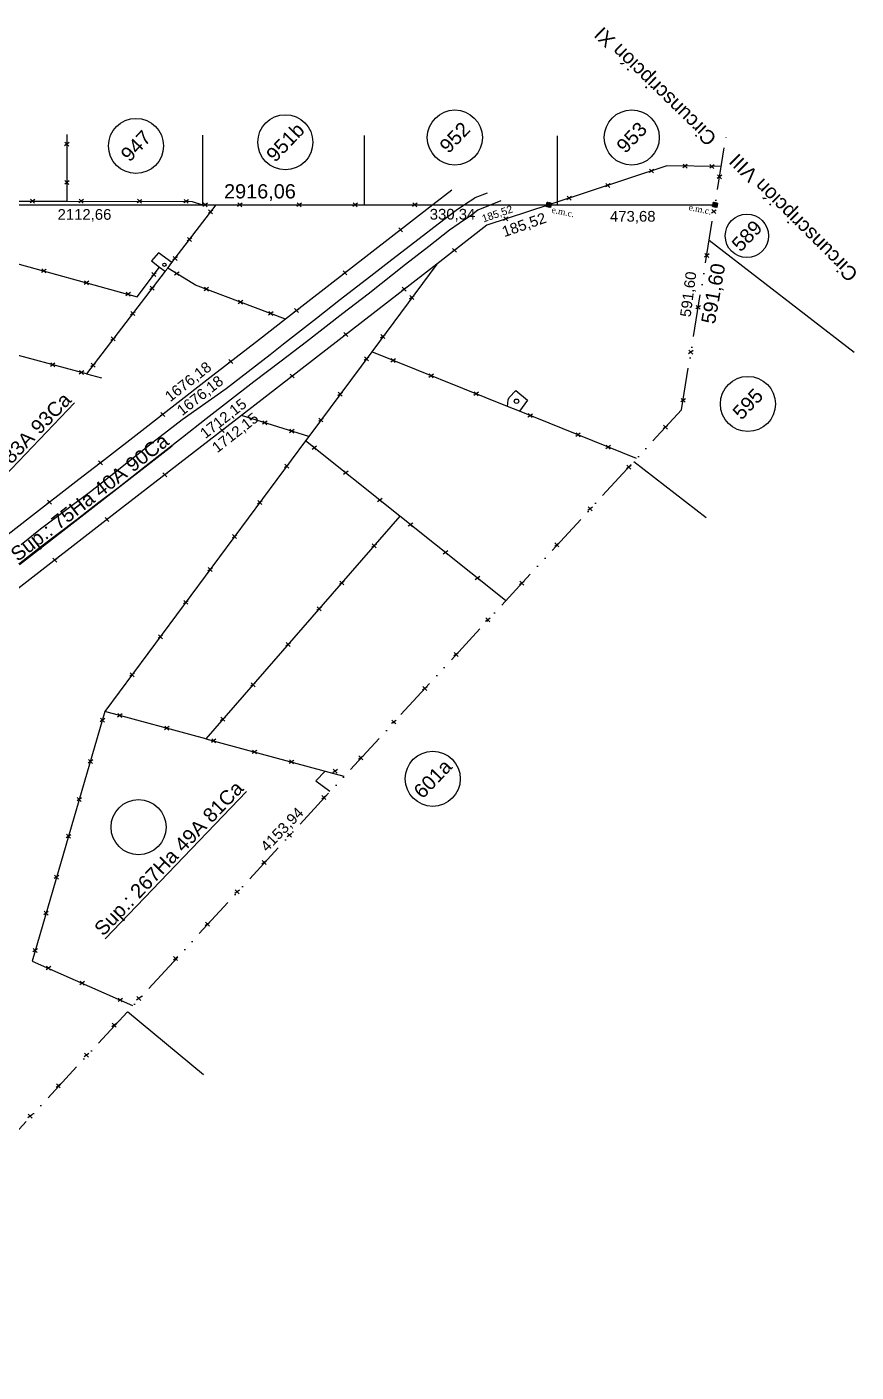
# Model space of a CAD drawing. Header units: feet. Extents: x 1554 to 7460, y 4629 to 11811.
# Drawn here: x 4827.2 to 5063.5, y 6377.2 to 6760.3 of the extents above; entities that cross this region are included whole.
import ezdxf

# ---------------------------------------------------------------- set-up
doc = ezdxf.new("R2010")
doc.units = ezdxf.units.FT
doc.header["$MEASUREMENT"] = 0
doc.linetypes.add('ACAD_ISO12W100', pattern=[21, 12, -3, 0, -3, 0, -3])
doc.layers.get('0').update_dxf_attribs({"linetype": 'CONTINUOUS'})
for name, color, linetype in [('Alambrado', 1, 'CONTINUOUS'), ('Canal', 2, 'CONTINUOUS'), ('MEDICION', 2, 'CONTINUOUS'), ('Seccion', 6, 'ACAD_ISO12W100'), ('Subdivision', 5, 'CONTINUOUS'), ('Tanques', 140, 'CONTINUOUS')]:
    doc.layers.add(name, color=color, linetype=linetype)
doc.styles.add('ARIAL', font='arial.ttf')
doc.styles.add('Time New Roman', font='times.ttf')

msp = doc.modelspace()

# ---------------------------------------------------------------- hatches: boundary and pattern name
h = msp.add_hatch()
h.set_pattern_fill('ANSI31', color=1, scale=0.025, angle=78.23157, style=0)
h.set_pattern_definition([(123.231567, (4491.05985, 6766.87514), (-0.066394212, -0.043499417), [])])
h.paths.add_polyline_path([(4975.41, 6710.352), (4975.153, 6709.118), (4976.358, 6708.867), (4976.615, 6710.101)])
h = msp.add_hatch()
h.set_pattern_fill('ANSI31', color=1, scale=0.025, angle=78.23157, style=0)
h.set_pattern_definition([(123.231567, (4538.42743, 6766.87171), (-0.066394212, -0.043499417), [])])
h.paths.add_polyline_path([(5022.778, 6710.349), (5022.521, 6709.115), (5023.726, 6708.864), (5023.983, 6710.098)])

# ---------------------------------------------------------------- linework, layer by layer
at = {"color": 1}
for p, q in [((4839.242, 6727.321, -35.145), (4837.932, 6726.402, -35.145)), ((4839.155, 6726.298, -35.145), (4838.019, 6727.425, -35.145)), ((5005.78, 6719.688, 0.023), (5004.47, 6718.769, 0.023)), ((5005.693, 6718.665, 0.023), (5004.557, 6719.792, 0.023)), ((5015.356, 6721.067, 0.035), (5014.047, 6720.148, 0.035)), ((5015.269, 6720.044, 0.035), (5014.133, 6721.171, 0.035)), ((5023.037, 6720.986, 0.035), (5021.727, 6720.067, 0.035)), ((5022.95, 6719.963, 0.035), (5021.814, 6721.09, 0.035)), ((4839.245, 6716.403, 0.012), (4837.935, 6715.484, 0.012)), ((4839.158, 6715.38, 0.012), (4838.022, 6716.507, 0.012)), ((4993.339, 6715.595, -0.01), (4992.029, 6714.677, -0.01)), ((4993.252, 6714.573, -0.01), (4992.116, 6715.699, -0.01)), ((5025.205, 6718.003, 0.025), (5023.895, 6717.084, 0.025)), ((5025.118, 6716.98, 0.025), (5023.982, 6718.107, 0.025)), ((4829.362, 6710.05, 0.162), (4828.226, 6711.176, 0.162)), ((4843.227, 6710.051, 0.162), (4842.091, 6711.177, 0.162)), ((4859.863, 6710.037, 0.162), (4858.727, 6711.164, 0.162)), ((4873.147, 6710.027, 0.162), (4872.012, 6711.153, 0.162)), ((4982.333, 6711.975, -0.039), (4981.023, 6711.056, -0.039)), ((4982.246, 6710.952, -0.039), (4981.11, 6712.079, -0.039)), ((4829.449, 6711.073, 0.162), (4828.139, 6710.154, 0.162)), ((4843.314, 6711.073, 0.162), (4842.004, 6710.155, 0.162)), ((4859.95, 6711.06, 0.162), (4858.64, 6710.141, 0.162)), ((4873.234, 6711.05, 0.162), (4871.925, 6710.131, 0.162)), ((4878.623, 6710.073, -0.054), (4877.313, 6709.154, -0.054)), ((4878.536, 6709.05, -0.054), (4877.4, 6710.177, -0.054)), ((4880.187, 6708.051, 0.162), (4878.877, 6707.132, 0.162)), ((4880.1, 6707.028, 0.162), (4878.964, 6708.155, 0.162)), ((4888.531, 6710.075, -0.054), (4887.222, 6709.157, -0.054)), ((4888.444, 6709.053, -0.054), (4887.309, 6710.179, -0.054)), ((4905.421, 6710.074, -0.054), (4904.111, 6709.155, -0.054)), ((4905.334, 6709.051, -0.054), (4904.198, 6710.178, -0.054)), ((4921.345, 6710.073, -0.054), (4920.035, 6709.154, -0.054)), ((4921.258, 6709.05, -0.054), (4920.122, 6710.177, -0.054)), ((4938.4, 6710.072, -0.054), (4937.09, 6709.153, -0.054)), ((4938.313, 6709.049, -0.054), (4937.177, 6710.176, -0.054)), ((5023.589, 6708.124, -0.182), (5022.279, 6707.205, -0.182)), ((5023.502, 6707.101, -0.182), (5022.366, 6708.228, -0.182)), ((4964.329, 6706.052, -0.182), (4963.019, 6705.133, -0.182)), ((4964.242, 6705.029, -0.182), (4963.106, 6706.156, -0.182)), ((4874.157, 6700.18, 0.162), (4872.847, 6699.261, 0.162)), ((4874.07, 6699.158, 0.162), (4872.934, 6700.284, 0.162)), ((4934.333, 6702.962, -0.054), (4933.023, 6702.043, -0.054)), ((4934.246, 6701.939, -0.054), (4933.11, 6703.066, -0.054)), ((4949.646, 6697.106, -0.182), (4948.336, 6696.187, -0.182)), ((4949.559, 6696.083, -0.182), (4948.423, 6697.209, -0.182)), ((4870.044, 6694.813, 0.162), (4868.735, 6693.894, 0.162)), ((4869.958, 6693.79, 0.162), (4868.822, 6694.917, 0.162)), ((5021.548, 6695.646, -0.182), (5020.239, 6694.727, -0.182)), ((5021.462, 6694.623, -0.182), (5020.326, 6695.75, -0.182)), ((4832.649, 6691.228, -0.047), (4831.339, 6690.309, -0.047)), ((4832.562, 6690.205, -0.047), (4831.426, 6691.331, -0.047)), ((4864.039, 6690.243, -0.047), (4862.729, 6689.324, -0.047)), ((4863.952, 6689.22, -0.047), (4862.816, 6690.347, -0.047)), ((4870.572, 6690.456, 0.162), (4869.262, 6689.538, 0.162)), ((4870.485, 6689.434, 0.162), (4869.349, 6690.56, 0.162)), ((4918.471, 6690.666, -0.054), (4917.161, 6689.747, -0.054)), ((4918.384, 6689.643, -0.054), (4917.248, 6690.77, -0.054)), ((4844.828, 6687.864, -0.047), (4843.518, 6686.946, -0.047)), ((4844.741, 6686.842, -0.047), (4843.605, 6687.968, -0.047)), ((4856.651, 6684.6, -0.047), (4855.341, 6683.681, -0.047)), ((4856.564, 6683.577, -0.047), (4855.428, 6684.704, -0.047)), ((4863.522, 6686.311, 0.015), (4862.212, 6685.392, 0.015)), ((4863.435, 6685.288, 0.015), (4862.299, 6686.415, 0.015)), ((4878.965, 6686.037, 0.162), (4877.655, 6685.118, 0.162)), ((4878.878, 6685.014, 0.162), (4877.742, 6686.141, 0.162)), ((4935.344, 6686.03, -0.369), (4934.034, 6685.111, -0.369)), ((4935.257, 6685.007, -0.369), (4934.121, 6686.134, -0.369)), ((4888.694, 6682.358, 0.162), (4887.384, 6681.439, 0.162)), ((4888.607, 6681.335, 0.162), (4887.471, 6682.462, 0.162)), ((4937.535, 6683.676, 0.035), (4936.226, 6682.757, 0.035)), ((4937.449, 6682.653, 0.035), (4936.313, 6683.78, 0.035)), ((5019.132, 6680.873, -0.182), (5017.823, 6679.955, -0.182)), ((5019.046, 6679.851, -0.182), (5017.91, 6680.977, -0.182)), ((4857.997, 6679.11, 0.015), (4856.688, 6678.191, 0.015)), ((4857.911, 6678.087, 0.015), (4856.775, 6679.214, 0.015)), ((4897.348, 6679.085, 0.162), (4896.038, 6678.166, 0.162)), ((4897.261, 6678.062, 0.162), (4896.125, 6679.189, 0.162)), ((4904.616, 6679.926, -0.054), (4903.306, 6679.007, -0.054)), ((4904.529, 6678.903, -0.054), (4903.393, 6680.03, -0.054)), ((4918.681, 6673.113, -0.37), (4917.371, 6672.194, -0.37)), ((4918.594, 6672.09, -0.37), (4917.458, 6673.217, -0.37)), ((4852.434, 6671.859, 0.015), (4851.124, 6670.94, 0.015)), ((4852.347, 6670.836, 0.015), (4851.211, 6671.963, 0.015)), ((4929.279, 6672.535, 0.035), (4927.969, 6671.616, 0.035)), ((4929.192, 6671.512, 0.035), (4928.056, 6672.639, 0.035)), ((4885.935, 6665.431, -0.365), (4884.625, 6664.512, -0.365)), ((4885.848, 6664.408, -0.365), (4884.712, 6665.535, -0.365)), ((4924.577, 6666.198, 0.035), (4923.267, 6665.279, 0.035)), ((4924.49, 6665.175, 0.035), (4923.354, 6666.302, 0.035)), ((4932.229, 6665.749, 0.05), (4930.919, 6664.83, 0.05)), ((4932.142, 6664.726, 0.05), (4931.006, 6665.853, 0.05)), ((5017.048, 6668.128, -0.182), (5015.738, 6667.209, -0.182)), ((5016.961, 6667.105, -0.182), (5015.825, 6668.232, -0.182)), ((4835.18, 6664.514, -0.047), (4833.871, 6663.595, -0.047)), ((4835.093, 6663.491, -0.047), (4833.958, 6664.618, -0.047)), ((4843.387, 6662.312, -0.047), (4842.077, 6661.393, -0.047)), ((4843.3, 6661.289, -0.047), (4842.164, 6662.415, -0.047)), ((4846.715, 6664.406, 0.015), (4845.406, 6663.487, 0.015)), ((4846.628, 6663.383, 0.015), (4845.492, 6664.51, 0.015)), ((4903.455, 6661.311, -0.371), (4902.145, 6660.392, -0.371)), ((4903.368, 6660.288, -0.371), (4902.232, 6661.415, -0.371)), ((4943.058, 6661.389, 0.05), (4941.749, 6660.47, 0.05)), ((4942.972, 6660.366, 0.05), (4941.836, 6661.493, 0.05)), ((4917.107, 6656.157, 0.035), (4915.797, 6655.238, 0.035)), ((4917.02, 6655.134, 0.035), (4915.884, 6656.261, 0.035)), ((4955.839, 6656.244, 0.05), (4954.53, 6655.325, 0.05)), ((4955.753, 6655.221, 0.05), (4954.617, 6656.347, 0.05)), ((5014.8, 6654.384, -0.182), (5013.491, 6653.465, -0.182)), ((5014.713, 6653.361, -0.182), (5013.577, 6654.488, -0.182)), ((4866.529, 6650.386, -0.435), (4865.219, 6649.467, -0.435)), ((4866.442, 6649.363, -0.435), (4865.306, 6650.49, -0.435)), ((4971.264, 6650.027, 0.05), (4969.954, 6649.108, 0.05)), ((4971.177, 6649.004, 0.05), (4970.041, 6650.131, 0.05)), ((4895.641, 6648.017, -0.118), (4894.331, 6647.098, -0.118)), ((4895.554, 6646.994, -0.118), (4894.418, 6648.121, -0.118)), ((4911.622, 6648.785, 0.035), (4910.312, 6647.866, 0.035)), ((4911.535, 6647.762, 0.035), (4910.399, 6648.889, 0.035)), ((5009.825, 6646.767, -0.085), (5008.515, 6645.848, -0.085)), ((5009.738, 6645.744, -0.085), (5008.602, 6646.871, -0.085)), ((4883.469, 6645.826, -0.385), (4882.159, 6644.907, -0.385)), ((4883.382, 6644.803, -0.385), (4882.246, 6645.93, -0.385)), ((4903.304, 6645.608, -0.118), (4901.994, 6644.689, -0.118)), ((4903.217, 6644.585, -0.118), (4902.081, 6645.712, -0.118)), ((4984.872, 6644.54, 0.05), (4983.562, 6643.621, 0.05)), ((4984.785, 6643.517, 0.05), (4983.649, 6644.644, 0.05)), ((4909.731, 6640.888, 0.06), (4908.421, 6639.969, 0.06)), ((4909.644, 6639.865, 0.06), (4908.508, 6640.992, 0.06)), ((4993.495, 6641.063, 0.05), (4992.185, 6640.144, 0.05)), ((4993.408, 6640.04, 0.05), (4992.272, 6641.166, 0.05)), ((4848.765, 6636.597, -0.45), (4847.455, 6635.678, -0.45)), ((4848.678, 6635.574, -0.45), (4847.542, 6636.701, -0.45)), ((4901.858, 6635.609, 0.035), (4900.548, 6634.69, 0.035)), ((4901.771, 6634.586, 0.035), (4900.635, 6635.713, 0.035)), ((4999.318, 6635.378, -0.085), (4998.009, 6634.459, -0.085)), ((4999.231, 6634.355, -0.085), (4998.096, 6635.482, -0.085)), ((4867.119, 6633.175, -0.421), (4865.809, 6632.256, -0.421)), ((4867.032, 6632.152, -0.421), (4865.896, 6633.279, -0.421)), ((4918.692, 6633.72, 0.06), (4917.383, 6632.801, 0.06)), ((4918.605, 6632.697, 0.06), (4917.47, 6633.824, 0.06)), ((4834.277, 6625.369, -0.449), (4832.967, 6624.45, -0.449)), ((4834.19, 6624.346, -0.449), (4833.054, 6625.473, -0.449)), ((4894.231, 6625.323, 0.035), (4892.922, 6624.404, 0.035)), ((4894.144, 6624.301, 0.035), (4893.008, 6625.427, 0.035)), ((4928.405, 6625.951, 0.06), (4927.095, 6625.032, 0.06)), ((4928.318, 6624.929, 0.06), (4927.182, 6626.055, 0.06)), ((4988.347, 6623.484, -0.085), (4987.038, 6622.565, -0.085)), ((4988.26, 6622.461, -0.085), (4987.124, 6623.588, -0.085)), ((4850.654, 6620.427, -0.451), (4849.344, 6619.508, -0.451)), ((4850.567, 6619.404, -0.451), (4849.431, 6620.531, -0.451)), ((4887.023, 6615.601, 0.035), (4885.713, 6614.682, 0.035)), ((4886.936, 6614.578, 0.035), (4885.8, 6615.705, 0.035)), ((4937.134, 6618.975, 0.06), (4935.824, 6618.056, 0.06)), ((4937.047, 6617.952, 0.06), (4935.911, 6619.079, 0.06)), ((4926.766, 6612.922, 0.019), (4925.457, 6612.003, 0.019)), ((4926.68, 6611.899, 0.019), (4925.544, 6613.026, 0.019)), ((4978.871, 6613.21, -0.085), (4977.561, 6612.291, -0.085)), ((4978.784, 6612.187, -0.085), (4977.648, 6613.314, -0.085)), ((4835.806, 6608.891, -0.444), (4834.497, 6607.972, -0.444)), ((4835.719, 6607.868, -0.444), (4834.584, 6608.995, -0.444)), ((4947.079, 6611.039, 0.06), (4945.769, 6610.12, 0.06)), ((4946.992, 6610.016, 0.06), (4945.856, 6611.142, 0.06)), ((4880.067, 6606.22, 0.035), (4878.758, 6605.302, 0.035)), ((4879.98, 6605.198, 0.035), (4878.845, 6606.324, 0.035)), ((4956.157, 6602.702, 0.06), (4955.021, 6603.829, 0.06)), ((4917.547, 6602.365, 0.019), (4916.237, 6601.446, 0.019)), ((4917.46, 6601.342, 0.019), (4916.324, 6602.469, 0.019)), ((4956.244, 6603.725, 0.06), (4954.934, 6602.806, 0.06)), ((4968.846, 6602.342, -0.085), (4967.536, 6601.423, -0.085)), ((4968.759, 6601.319, -0.085), (4967.623, 6602.446, -0.085)), ((4873.128, 6596.862, 0.035), (4871.819, 6595.943, 0.035)), ((4873.042, 6595.839, 0.035), (4871.906, 6596.966, 0.035)), ((4911.126, 6595.013, 0.019), (4909.816, 6594.094, 0.019)), ((4911.039, 6593.99, 0.019), (4909.903, 6595.117, 0.019)), ((4959.18, 6591.864, -0.085), (4957.87, 6590.945, -0.085)), ((4959.093, 6590.841, -0.085), (4957.957, 6591.968, -0.085)), ((4865.854, 6587.051, 0.035), (4864.544, 6586.132, 0.035)), ((4865.767, 6586.028, 0.035), (4864.631, 6587.155, 0.035)), ((4902.243, 6584.841, 0.019), (4900.933, 6583.922, 0.019)), ((4902.156, 6583.818, 0.019), (4901.02, 6584.945, 0.019)), ((4950.12, 6582.043, -0.085), (4948.81, 6581.124, -0.085)), ((4950.033, 6581.02, -0.085), (4948.897, 6582.146, -0.085)), ((4857.853, 6576.26, 0.035), (4856.543, 6575.341, 0.035)), ((4857.766, 6575.237, 0.035), (4856.63, 6576.364, 0.035)), ((4892.26, 6573.411, 0.019), (4890.95, 6572.492, 0.019)), ((4892.173, 6572.388, 0.019), (4891.037, 6573.514, 0.019)), ((4941.186, 6572.358, -0.085), (4939.876, 6571.439, -0.085)), ((4941.099, 6571.335, -0.085), (4939.963, 6572.462, -0.085)), ((4849.354, 6563.296, 0.035), (4848.044, 6562.377, 0.035)), ((4849.267, 6562.273, 0.035), (4848.131, 6563.4, 0.035)), ((4854.31, 6564.63, 0.019), (4853, 6563.711, 0.019)), ((4854.223, 6563.607, 0.019), (4853.087, 6564.734, 0.019)), ((4883.676, 6563.581, 0.019), (4882.366, 6562.662, 0.019)), ((4883.589, 6562.558, 0.019), (4882.453, 6563.685, 0.019)), ((4932.361, 6562.792, -0.085), (4931.051, 6561.873, -0.085)), ((4932.274, 6561.769, -0.085), (4931.138, 6562.896, -0.085)), ((4867.686, 6561.01, 0.019), (4866.376, 6560.091, 0.019)), ((4867.599, 6559.987, 0.019), (4866.463, 6561.114, 0.019)), ((4881.047, 6557.395, 0.025), (4879.737, 6556.476, 0.025)), ((4880.96, 6556.372, 0.025), (4879.824, 6557.499, 0.025)), ((4892.675, 6554.252, 0.025), (4891.366, 6553.333, 0.025)), ((4892.589, 6553.229, 0.025), (4891.453, 6554.356, 0.025)), ((4845.922, 6551.563, 0.035), (4844.612, 6550.644, 0.035)), ((4845.835, 6550.54, 0.035), (4844.699, 6551.667, 0.035)), ((4903.205, 6551.405, 0.025), (4901.895, 6550.486, 0.025)), ((4903.118, 6550.383, 0.025), (4901.982, 6551.509, 0.025)), ((4922.951, 6552.592, -0.085), (4921.642, 6551.673, -0.085)), ((4922.864, 6551.57, -0.085), (4921.729, 6552.696, -0.085)), ((4915.66, 6548.81, 0.025), (4914.35, 6547.892, 0.025)), ((4915.573, 6547.788, 0.025), (4914.437, 6548.914, 0.025)), ((4842.762, 6540.756, 0.035), (4841.452, 6539.837, 0.035)), ((4842.675, 6539.733, 0.035), (4841.539, 6540.86, 0.035)), ((4912.481, 6541.276, -0.085), (4911.171, 6540.357, -0.085)), ((4912.394, 6540.253, -0.085), (4911.258, 6541.38, -0.085)), ((4839.687, 6530.243, 0.035), (4838.377, 6529.324, 0.035)), ((4839.6, 6529.22, 0.035), (4838.464, 6530.347, 0.035)), ((4902.621, 6530.584, -0.085), (4901.311, 6529.665, -0.085)), ((4902.534, 6529.561, -0.085), (4901.398, 6530.688, -0.085)), ((4895.453, 6522.811, -0.085), (4894.143, 6521.892, -0.085)), ((4895.366, 6521.788, -0.085), (4894.23, 6522.915, -0.085)), ((4836.294, 6518.642, 0.035), (4834.984, 6517.723, 0.035)), ((4836.207, 6517.619, 0.035), (4835.071, 6518.746, 0.035)), ((4887.719, 6514.424, -0.085), (4886.409, 6513.505, -0.085)), ((4887.632, 6513.401, -0.085), (4886.496, 6514.528, -0.085)), ((4833.276, 6508.325, 0.035), (4831.966, 6507.406, 0.035)), ((4833.189, 6507.302, 0.035), (4832.053, 6508.429, 0.035)), ((4879.254, 6505.245, -0.085), (4877.944, 6504.326, -0.085)), ((4879.167, 6504.222, -0.085), (4878.031, 6505.348, -0.085)), ((4830.185, 6497.756, 0.035), (4828.875, 6496.837, 0.035)), ((4830.098, 6496.733, 0.035), (4828.962, 6497.86, 0.035)), ((4833.861, 6491.637, 0.035), (4832.725, 6492.764, 0.035)), ((4870.216, 6495.444, -0.085), (4868.906, 6494.525, -0.085)), ((4870.129, 6494.421, -0.085), (4868.993, 6495.548, -0.085)), ((4833.947, 6492.66, 0.035), (4832.638, 6491.741, 0.035)), ((4843.602, 6488.405, 0.035), (4842.292, 6487.486, 0.035)), ((4843.515, 6487.382, 0.035), (4842.379, 6488.509, 0.035)), ((4854.45, 6483.624, 0.035), (4853.14, 6482.705, 0.035)), ((4854.363, 6482.601, 0.035), (4853.227, 6483.728, 0.035)), ((4859.731, 6484.074, -0.085), (4858.421, 6483.155, -0.085)), ((4859.644, 6483.051, -0.085), (4858.508, 6484.178, -0.085)), ((4852.702, 6476.457, -0.085), (4851.392, 6475.538, -0.085)), ((4852.615, 6475.434, -0.085), (4851.479, 6476.561, -0.085)), ((4844.801, 6467.897, -0.085), (4843.491, 6466.978, -0.085)), ((4844.714, 6466.874, -0.085), (4843.578, 6468.001, -0.085)), ((4836.784, 6459.211, -0.085), (4835.474, 6458.292, -0.085)), ((4836.697, 6458.188, -0.085), (4835.561, 6459.315, -0.085)), ((4828.675, 6449.496, -0.085), (4827.539, 6450.623, -0.085)), ((4828.762, 6450.519, -0.085), (4827.452, 6449.6, -0.085))]:
    msp.add_line(p, q, dxfattribs=at)
at = {"color": 2, "elevation": -0.054}
for points in [[(4975.41, 6710.352), (4976.615, 6710.101), (4976.358, 6708.867), (4975.153, 6709.118)], [(5022.778, 6710.349), (5023.983, 6710.098), (5023.726, 6708.864), (5022.521, 6709.115)]]:
    msp.add_lwpolyline(points, close=True, dxfattribs=at)
at = {"color": 3}
for centre, radius in [((4858.255, 6726.368, -99.915), 7.845), ((4900.815, 6727.411, -99.915), 7.845), ((4949.119, 6728.761, -99.915), 7.845), ((4999.517, 6728.773, -99.915), 7.845), ((5032.351, 6700.753, -99.915), 6.18), ((5032.614, 6652.895, -99.915), 7.845), ((4942.822, 6546.155, -99.915), 7.845), ((4858.995, 6532.381, -99.915), 7.845)]:
    msp.add_circle(centre, radius, dxfattribs=at)
at = {"layer": 'Alambrado'}
for p, q in [((4838.594, 6721.27, 0.012), (4838.586, 6710.617, 0.012)), ((5009.483, 6720.662, 0.035), (4975.884, 6709.61, -0.054)), ((5025.033, 6720.499, 0.035), (5009.483, 6720.662, 0.035)), ((4868.471, 6693.154, 0.162), (4881.083, 6709.616, 0.162)), ((4805.406, 6698.11, -0.047), (4858.581, 6683.427, -0.047)), ((4864.7, 6695.96, 0.022), (4862.699, 6693.687, 0.022)), ((4868.471, 6693.154, 0.022), (4864.7, 6695.96, 0.022)), ((4862.699, 6693.687, 0.022), (4864.977, 6691.893, 0.022)), ((4867.321, 6691.604, 0.162), (4868.471, 6693.154, 0.162)), ((4943.937, 6692.739, 0.035), (4925.428, 6667.763, 0.035)), ((4866.584, 6690.695, 0.015), (4844.16, 6661.469, 0.015)), ((4858.581, 6683.427, -0.047), (4864.977, 6691.893, -0.047)), ((4864.977, 6691.893, 0.022), (4866.584, 6690.695, 0.022)), ((4866.584, 6690.695, 0.022), (4867.321, 6691.604, 0.022)), ((4874.482, 6687.17, 0.162), (4867.321, 6691.604, 0.162)), ((4875.229, 6686.743, 0.162), (4874.482, 6687.17, 0.162)), ((4900.848, 6677.054, 0.162), (4875.229, 6686.743, 0.162)), ((4844.16, 6661.469, -0.047), (4800.131, 6673.286, -0.047)), ((4925.428, 6667.763, 0.035), (4907.475, 6643.631, 0.035)), ((4964.164, 6652.169, 0.05), (4925.428, 6667.763, 0.05)), ((4844.16, 6661.469, 0.015), (4848.405, 6660.379, 0.015)), ((4964.164, 6652.169, 0.009), (4964.335, 6654.076, 0.009)), ((4964.335, 6654.076, 0.009), (4964.613, 6654.755, 0.009)), ((4964.613, 6654.755, 0.009), (4966.539, 6656.748, 0.009)), ((4966.539, 6656.748, 0.009), (4969.777, 6653.995, 0.009)), ((4969.777, 6653.995, 0.009), (4967.527, 6650.811, 0.009)), ((4967.527, 6650.811, 0.05), (4964.164, 6652.169, 0.05)), ((5000.907, 6637.35, 0.05), (4967.527, 6650.811, 0.05)), ((4907.475, 6643.631, -0.118), (4888.344, 6649.646, -0.118)), ((4906.591, 6642.416, 0.035), (4849.424, 6565.315, 0.035)), ((4907.475, 6643.631, 0.035), (4906.591, 6642.416, 0.035)), ((4933.485, 6620.905, 0.06), (4906.591, 6642.416, 0.06)), ((4933.485, 6620.905, 0.019), (4878.148, 6557.542, 0.019)), ((4963.582, 6596.886, 0.06), (4933.485, 6620.905, 0.06)), ((4849.424, 6565.315, 0.035), (4828.64, 6494.252, 0.035)), ((4878.148, 6557.542, 0.019), (4849.424, 6565.315, 0.019)), ((4878.148, 6557.542, 0.025), (4912.143, 6548.353, 0.025)), ((4912.143, 6548.353, 0.038), (4909.519, 6545.554, 0.038)), ((4912.143, 6548.353, 0.025), (4917.479, 6546.911, 0.025)), ((4909.519, 6545.554, 0.038), (4913.49, 6542.621, 0.038)), ((4828.64, 6494.252, 0.035), (4857.254, 6481.64, 0.035))]:
    msp.add_line(p, q, dxfattribs=at)
at = {"layer": 'Alambrado', "color": 2}
for p, q in [((4808.03, 6710.604, 0.162), (4838.586, 6710.617, 0.162)), ((4838.586, 6710.617, 0.162), (4874.291, 6710.589, 0.162)), ((4874.291, 6710.589, 0.162), (4877.171, 6709.612, 0.162))]:
    msp.add_line(p, q, dxfattribs=at)
at = {"layer": 'Canal'}
for p, q in [((4951.863, 6709.665, -0.19), (4954.809, 6711.56, -0.199)), ((4958.358, 6712.938, -0.209), (4954.809, 6711.56, -0.199)), ((4944.322, 6704.206, -0.153), (4949.532, 6708.045, -0.184)), ((4949.532, 6708.045, -0.184), (4951.863, 6709.665, -0.19)), ((4955.654, 6708.046, -0.178), (4953.842, 6706.679, -0.177)), ((4958.698, 6709.321, -0.189), (4955.654, 6708.046, -0.178)), ((4962.247, 6710.698, -0.2), (4958.698, 6709.321, -0.189)), ((4938.959, 6699.973, -0.136), (4944.322, 6704.206, -0.153)), ((4950.342, 6704.273, -0.209), (4947.613, 6702.384, -0.174)), ((4953.842, 6706.679, -0.177), (4950.342, 6704.273, -0.209)), ((4931.197, 6694.022, -0.127), (4938.959, 6699.973, -0.136)), ((4947.613, 6702.384, -0.174), (4941.733, 6697.71, -0.158)), ((4941.733, 6697.71, -0.158), (4935.06, 6692.651, -0.191)), ((4935.06, 6692.651, -0.191), (4924.426, 6684.201, -0.142)), ((4926.073, 6690.008, -0.139), (4931.197, 6694.022, -0.127)), ((4916.555, 6682.761, -0.12), (4926.073, 6690.008, -0.139)), ((4909.661, 6677.301, -0.105), (4916.555, 6682.761, -0.12)), ((4924.426, 6684.201, -0.142), (4917.169, 6678.678, -0.119)), ((4900.296, 6670.028, -0.107), (4909.661, 6677.301, -0.105)), ((4917.169, 6678.678, -0.119), (4906.812, 6670.558, -0.149)), ((4896.446, 6666.984, -0.112), (4900.296, 6670.028, -0.107)), ((4906.812, 6670.558, -0.149), (4899.587, 6665.035, -0.173)), ((4883.978, 6657.32, -0.186), (4896.446, 6666.984, -0.112)), ((4899.587, 6665.035, -0.173), (4891.825, 6659.21, -0.209)), ((4891.825, 6659.21, -0.209), (4878.257, 6648.614, -0.208)), ((4871.385, 6648.425, -0.182), (4883.978, 6657.32, -0.186)), ((4863.04, 6641.971, -0.18), (4871.385, 6648.425, -0.182)), ((4878.257, 6648.614, -0.208), (4871.545, 6643.315, -0.236)), ((4871.545, 6643.315, -0.236), (4861.123, 6635.314, -0.239)), ((4851.956, 6633.203, -0.212), (4863.04, 6641.971, -0.18)), ((4861.123, 6635.314, -0.239), (4852.986, 6628.827, -0.239)), ((4845.282, 6627.975, -0.204), (4851.956, 6633.203, -0.212)), ((4831.069, 6617.341, -0.209), (4845.282, 6627.975, -0.204)), ((4852.986, 6628.827, -0.239), (4847.684, 6624.794, -0.226)), ((4847.684, 6624.794, -0.226), (4841.515, 6619.996, -0.224)), ((4841.515, 6619.996, -0.224), (4831.085, 6612.122, -0.223)), ((4825.542, 6612.909, -0.209), (4831.069, 6617.341, -0.209)), ((4831.085, 6612.122, -0.223), (4827.918, 6609.617, -0.226)), ((4827.918, 6609.617, -0.226), (4824.806, 6607.177, -0.225))]:
    msp.add_line(p, q, dxfattribs=at)
at = {"layer": 'Seccion'}
for q in [(5026.747, 6730.98, 0.067), (4535.388, 6132.019, -0.082)]:
    msp.add_line((5013.703, 6651.222, -0.182), q, dxfattribs=at)
at = {"layer": 'Subdivision', "color": 2}
for p, q in [((4838.587, 6729.602, -41.077), (4838.586, 6710.617, 0.012)), ((4877.172, 6729.467, -42.81), (4877.171, 6709.612, 0.162)), ((4923.253, 6729.369, -42.939), (4923.252, 6709.613, -0.182)), ((4978.253, 6729.218, -42.62), (4978.252, 6709.609, -0.182)), ((5021.599, 6699.497, -0.182), (5062.86, 6667.65, -99.915)), ((5000.137, 6636.496, -0.179), (5020.768, 6620.572, -50.045)), ((4855.808, 6479.88, -0.182), (4877.526, 6461.989, -50.048))]:
    msp.add_line(p, q, dxfattribs=at)
at = {"layer": 'Subdivision', "color": 1}
msp.add_line((4948.24, 6713.79, -0.054), (4942.851, 6709.612, -0.054), dxfattribs=at)
at = {"layer": 'Subdivision'}
for p, q in [((4782.479, 6709.599, -0.054), (4877.171, 6709.612, -0.054)), ((4877.171, 6709.612, -0.054), (4881.083, 6709.616, -0.054)), ((4881.083, 6709.616, -0.054), (4942.851, 6709.612, -0.054)), ((4975.884, 6709.61, -0.054), (5023.252, 6709.606, -0.054))]:
    msp.add_line(p, q, dxfattribs=at)
at = {"layer": 'Subdivision', "color": 3}
for p, q in [((4942.851, 6709.612, -0.054), (4900.848, 6677.054, -0.054)), ((4942.851, 6709.612, -0.054), (4975.884, 6709.61, -0.054)), ((4975.884, 6709.61, -0.182), (4958.261, 6703.812, -0.182)), ((4958.261, 6703.812, -0.182), (4943.937, 6692.739, -0.182)), ((4943.937, 6692.739, -0.369), (4888.344, 6649.646, -0.372)), ((4900.848, 6677.054, -0.329), (4893.44, 6671.285, -0.317)), ((4893.44, 6671.285, -0.317), (4880.195, 6661.037, -0.395)), ((4880.195, 6661.037, -0.395), (4868.536, 6651.994, -0.43)), ((4868.536, 6651.994, -0.43), (4859.893, 6645.28, -0.446)), ((4888.344, 6649.646, -0.372), (4852.369, 6621.808, -0.452)), ((4859.893, 6645.28, -0.446), (4849.264, 6637.03, -0.45)), ((4849.264, 6637.03, -0.45), (4841.979, 6631.393, -0.45)), ((4841.979, 6631.393, -0.45), (4827.905, 6620.474, -0.449)), ((4827.905, 6620.474, -0.449), (4810.414, 6606.869, -0.438)), ((4852.369, 6621.808, -0.452), (4822.927, 6598.934, -0.438))]:
    msp.add_line(p, q, dxfattribs=at)
at = {"layer": 'Tanques'}
for centre, radius in [((4866.366, 6692.533, 0.125), 0.469), ((4966.677, 6653.669, 0.205), 0.637)]:
    msp.add_circle(centre, radius, dxfattribs=at)

# ---------------------------------------------------------------- texts
at = {"color": 1, "style": 'Time New Roman'}
for p in [(4976.546, 6707.378, -99.639), (5015.616, 6708.115, -99.639)]:
    msp.add_text('e.m.c.', height=1.8, rotation=348.23157, dxfattribs=at).set_placement(p)
at = {"color": 3, "style": 'ARIAL'}
for s, rotation, p in [('%%USup.: 204Ha 83A 93Ca', 46.18664, (4799.843, 6611.735, -0.426)), ('%%USup.: 75Ha 40A 90Ca', 37.7928, (4824.526, 6607.834, -99.915)), ('%%USup.: 267Ha 49A 81Ca', 46.18664, (4848.887, 6501.128, -99.915))]:
    msp.add_text(s, height=4.05143, rotation=rotation, dxfattribs=at).set_placement(p)
at = {"layer": 'MEDICION', "color": 3, "style": 'ARIAL'}
for s, insert, char_height, width, attachment_point, rotation in [('Circunscripción XI', (5021.206, 6725.968, -0.182), 4.05143, 63.61612, 1, 135.87234), ('947', (4858.255, 6726.368, -99.915), 4.0514, 7.97874, 5, 46.18664), ('951b', (4900.815, 6727.411, -99.915), 4.0514, 7.97874, 5, 46.18664), ('952', (4949.119, 6728.761, -99.915), 4.0514, 7.97874, 5, 46.18664), ('953', (4999.517, 6728.773, -99.915), 4.0514, 7.97874, 5, 46.18664), ('Circunscripción VIII', (5061.438, 6687.264, -0.182), 4.05143, 63.61612, 1, 135.10753), ('2916,06', (4883.35, 6715.468, -0.054), 4.0514, 7.97874, 1, 0.00786), ('589', (5032.351, 6700.753, -99.915), 4.0514, 7.97874, 5, 46.18664), ('591,60', (5019.229, 6676.165, -0.182), 4.0514, 7.97874, 1, 80.0092), ('595', (5032.614, 6652.895, -99.915), 4.0514, 7.97874, 5, 46.18664), ('601a', (4942.822, 6546.155, -99.915), 4.0514, 7.97874, 5, 46.18664)]:
    msp.add_mtext(s, dxfattribs=dict(at, insert=insert, char_height=char_height, width=width, attachment_point=attachment_point, rotation=rotation))
at = {"layer": 'MEDICION', "color": 2, "attachment_point": 1, "style": 'ARIAL'}
for s, insert, char_height, width, rotation in [('2112,66', (4835.908, 6708.374, -99.915), 3.0386, 7.97874, 0.03943), ('330,34', (4941.962, 6708.444, -0.177), 3.0386, 7.97874, 0.03943), ('185,52', (4956.563, 6706.57, -30.098), 2.127, 5.58512, 19.14824), ('185,52', (4962.188, 6703.242, -0.177), 3.0386, 7.97874, 19.14824), ('473,68', (4993.318, 6707.845, -99.915), 3.0386, 7.97874, 0.03943), ('591,60', (5013.262, 6677.896, -99.915), 3.0386, 7.97874, 82.49239), ('1676,18', (4866.125, 6655.726, -100.203), 3.0386, 7.97874, 38.12864), ('1676,18', (4869.525, 6651.762, -100.203), 3.0386, 7.97874, 38.12864), ('1712,15', (4876.141, 6645.239, -100.203), 3.0386, 7.97874, 38.12864), ('1712,15', (4879.532, 6641.203, -100.203), 3.0386, 7.97874, 38.12864), ('4153,94', (4893.431, 6527.262, 0.025), 3.0386, 7.97874, 46.23649)]:
    msp.add_mtext(s, dxfattribs=dict(at, insert=insert, char_height=char_height, width=width, rotation=rotation))

doc.saveas('drawing.dxf')
